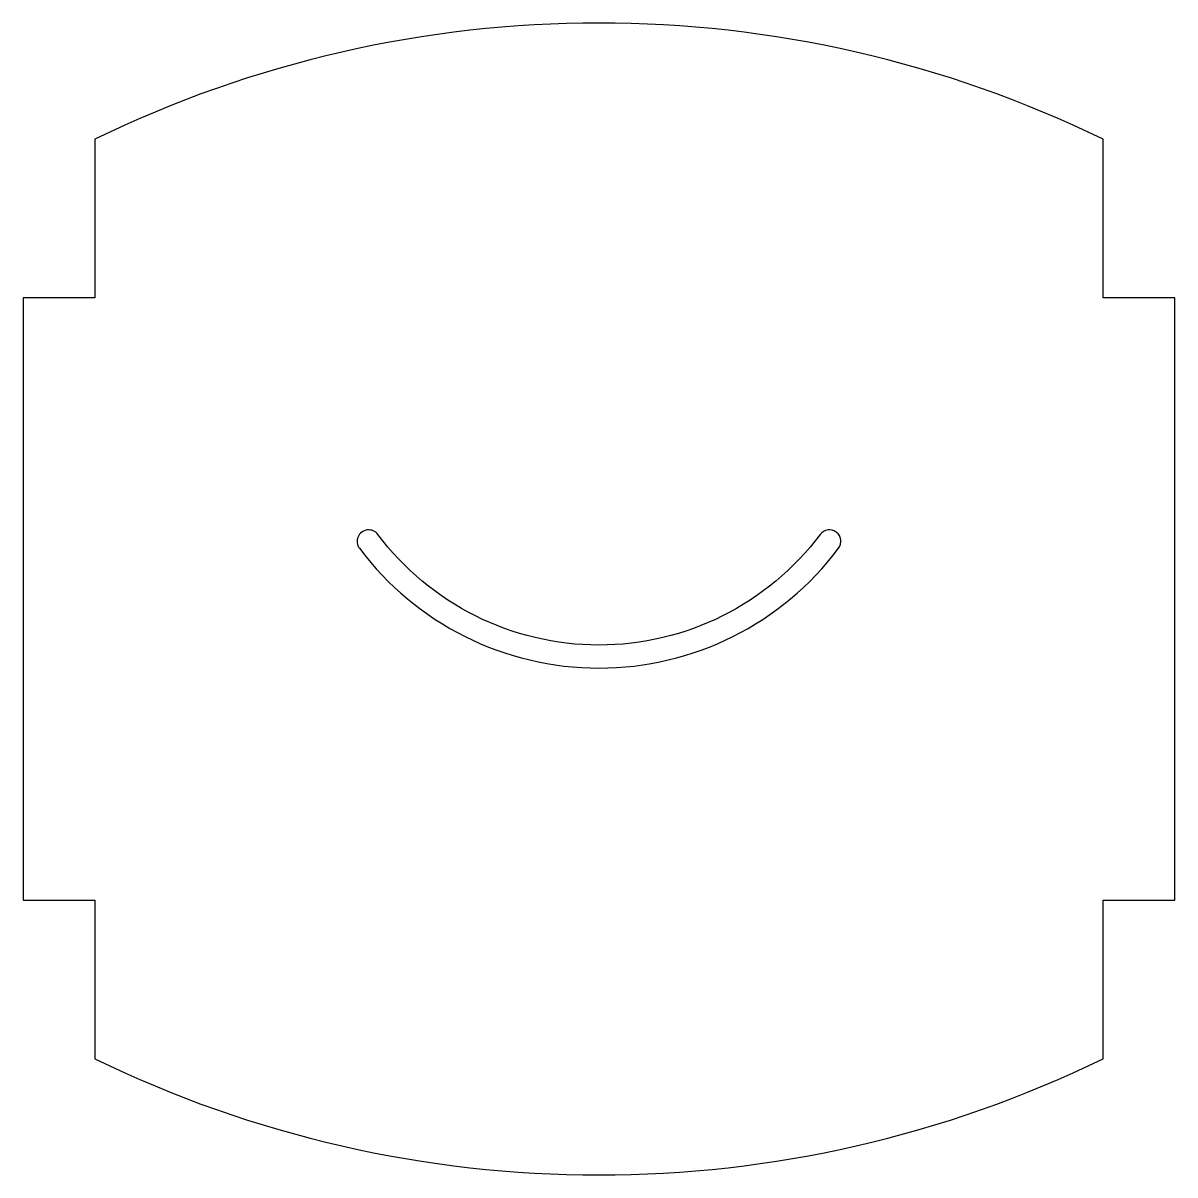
# Model space of a CAD drawing. Header units: millimetres. Extents: x -25 to 25, y -3.3 to 46.7.
import ezdxf

# ---------------------------------------------------------------- set-up
doc = ezdxf.new("R2010")
doc.units = ezdxf.units.MM
doc.layers.get('0').update_dxf_attribs({"linetype": 'CONTINUOUS'})

msp = doc.modelspace()

# ---------------------------------------------------------------- linework, layer by layer
for points in [[(-21.885, 34.742), (-25, 34.742), (-25, 8.597), (-21.885, 8.597), (-21.888, 1.715, 0.230495), (21.885, 1.715), (21.885, 8.597), (25, 8.597), (25, 34.742), (21.885, 34.742), (21.885, 41.625, 0.230495), (-21.888, 41.625)], [(-10.4, 23.87, 0.5), (10.4, 23.87, 1), (9.6, 24.47, -0.5), (-9.6, 24.47, 1)]]:
    msp.add_lwpolyline(points, format="xyb", close=True)

doc.saveas('drawing.dxf')
